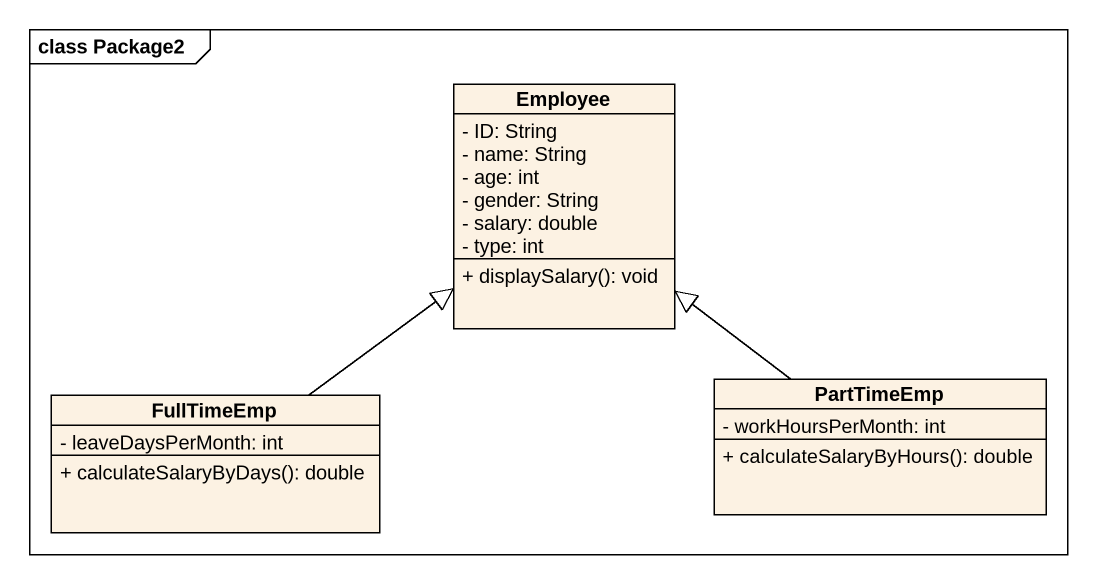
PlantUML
@startuml
mainframe class Package2
hide circle
hide empty members
skinparam classAttributeIconSize 0
class Employee {
  - ID: String
  - name: String
  - age: int
  - gender: String
  - salary: double
  - type: int
  + displaySalary(): void
}
class FullTimeEmp {
  - leaveDaysPerMonth: int
  + calculateSalaryByDays(): double
}
class PartTimeEmp {
  - workHoursPerMonth: int
  + calculateSalaryByHours(): double
}
FullTimeEmp -up-|> Employee
PartTimeEmp -up-|> Employee
@enduml
